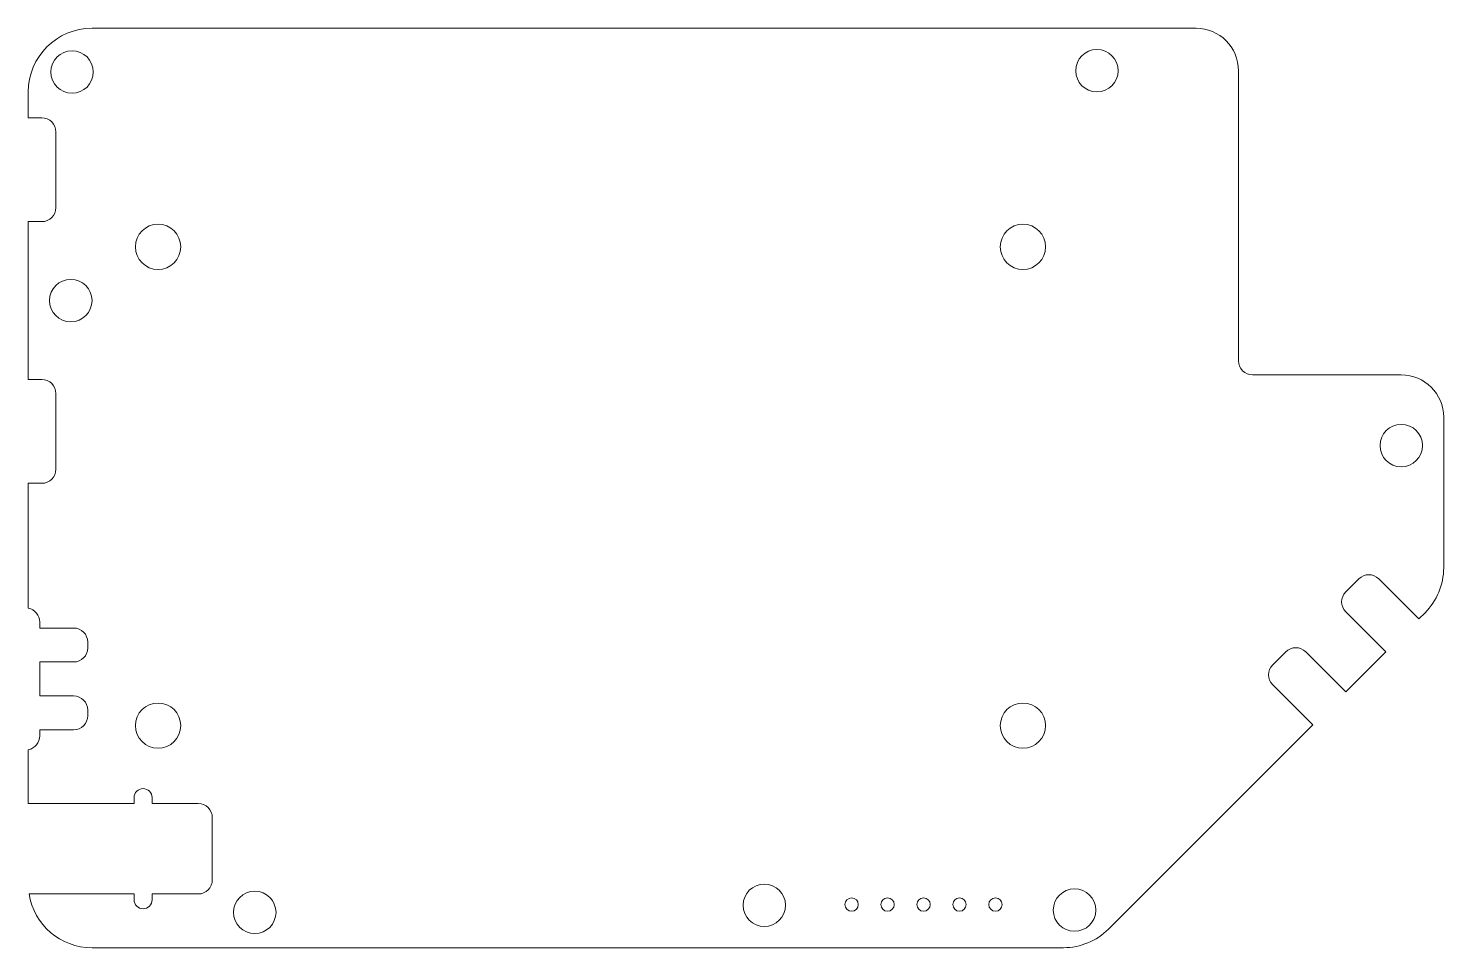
# Model space of a CAD drawing. Header units: millimetres. Extents: x 0 to 100, y 0 to 65.
import ezdxf

# ---------------------------------------------------------------- set-up
doc = ezdxf.new("R2010")
doc.units = ezdxf.units.MM

msp = doc.modelspace()

# ---------------------------------------------------------------- linework, layer by layer
at = {"color": 7, "linetype": 'Continuous', "lineweight": 15}
for p, q in [((82.5, 65), (4.5, 65)), ((85.5, 62), (85.5, 41.5)), ((0, 60.5), (0, 58.67)), ((0, 58.67), (0.95, 58.67)), ((1.95, 57.67), (1.95, 52.33)), ((0, 51.33), (0, 40.17)), ((0.95, 51.33), (0, 51.33)), ((0, 40.17), (0.95, 40.17)), ((86.5, 40.5), (97, 40.5)), ((1.95, 39.17), (1.95, 33.83)), ((100, 26.86), (100, 37.5)), ((0, 32.83), (0, 24)), ((0.95, 32.83), (0, 32.83)), ((94.01, 26.08), (93.09, 25.16)), ((98.25, 23.25), (95.42, 26.08)), ((0.81, 23.02), (0.81, 22.6)), ((93.09, 23.74), (95.91, 20.91)), ((98.25, 23.25), (98.68, 23.68)), ((0.81, 22.6), (3.2, 22.6)), ((4.2, 21.2), (4.2, 21.6)), ((0.81, 20.2), (0.81, 17.8)), ((3.2, 20.2), (0.81, 20.2)), ((88.84, 20.91), (87.92, 19.99)), ((93.09, 18.09), (90.26, 20.91)), ((93.09, 18.09), (95.91, 20.91)), ((87.92, 18.58), (90.75, 15.75)), ((0.81, 17.8), (3.2, 17.8)), ((4.2, 16.4), (4.2, 16.8)), ((3.2, 15.4), (0.81, 15.4)), ((0.81, 15.4), (0.81, 14.98)), ((76.32, 1.32), (90.75, 15.75)), ((0, 14), (0, 10.2)), ((0, 10.2), (7.47, 10.2)), ((7.47, 10.2), (7.47, 10.61)), ((8.74, 10.61), (8.74, 10.2)), ((8.74, 10.2), (12, 10.2)), ((13, 9.2), (13, 4.8)), ((7.47, 3.8), (0.05, 3.8)), ((7.47, 3.39), (7.47, 3.8)), ((8.74, 3.8), (8.74, 3.39)), ((12, 3.8), (8.74, 3.8)), ((4.5, 0), (73.14, 0))]:
    msp.add_line(p, q, dxfattribs=at)
for centre, radius in [((3.09, 61.91), 1.5), ((75.5, 62), 1.5), ((9.17, 49.55), 1.6), ((70.27, 49.55), 1.6), ((3, 45.75), 1.5), ((97, 35.5), 1.5), ((9.17, 15.7), 1.6), ((70.27, 15.7), 1.6), ((16, 2.5), 1.5), ((52, 3), 1.5), ((73.92, 2.66), 1.5), ((58.17, 3.05), 0.47), ((60.71, 3.05), 0.47), ((63.25, 3.05), 0.47), ((65.79, 3.05), 0.47), ((68.33, 3.05), 0.47)]:
    msp.add_circle(centre, radius, dxfattribs=at)
for centre, radius, start, end in [((4.5, 60.5), 4.5, 90, 180), ((82.5, 62), 3, 0, 90), ((0.95, 57.67), 1, 0, 90), ((0.95, 52.33), 1, 270, 0), ((86.5, 41.5), 1, 180, 270), ((0.95, 39.17), 1, 0, 90), ((97, 37.5), 3, 0, 90), ((0.95, 33.83), 1, 270, 0), ((94.71, 25.37), 1, 45, 135), ((95.5, 26.86), 4.5, 315, 0), ((93.79, 24.45), 1, 135, 225), ((-0.19, 23.02), 1, 0, 79.0472), ((3.2, 21.6), 1, 0, 90), ((3.2, 21.2), 1, 270, 0), ((89.55, 20.21), 1, 45, 135), ((88.63, 19.29), 1, 135, 225), ((3.2, 16.8), 1, 0, 90), ((3.2, 16.4), 1, 270, 0), ((-0.19, 14.98), 1, 280.9528, 0), ((8.11, 10.61), 0.635, 0, 180), ((12, 9.2), 1, 0, 90), ((12, 4.8), 1, 270, 0), ((4.5, 4.5), 4.5, 188.949, 270), ((8.11, 3.39), 0.635, 180, 0), ((73.14, 4.5), 4.5, 270, 315)]:
    msp.add_arc(centre, radius, start, end, dxfattribs=at)

doc.saveas('drawing.dxf')
